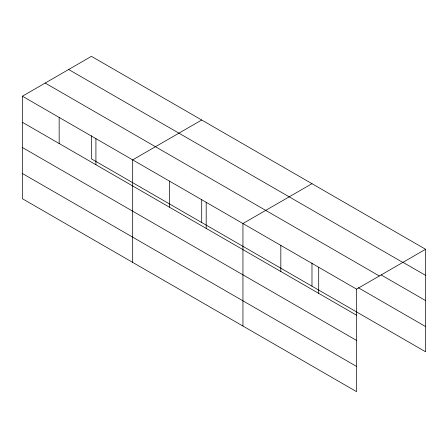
<?xml version="1.0" encoding="UTF-8"?>
<svg xmlns="http://www.w3.org/2000/svg" width="448" height="448" viewBox="0 0 448 448"><rect width="100%" height="100%" fill="white"/><g stroke="black" fill="none" stroke-linecap="round" stroke-linejoin="round"><path stroke-width="0.67" d="M22.4 96.208L356.569 289.134L356.569 391.653L22.4 198.722L22.4 96.208L91.431 56.347L425.6 249.278L425.6 351.792L91.431 158.866L91.431 135.688M201.706 120.014L132.675 159.874L132.675 262.388M311.982 183.68L242.95 223.541L242.95 326.054M356.569 289.134L425.6 249.278M402.758 262.181L425.6 275.369M68.65 69.502L402.819 262.433M381.114 274.91L425.6 300.591M45.181 83.054L379.35 275.985M358.271 287.7L425.6 326.575M22.4 122.298L356.569 315.224M22.4 147.515L356.569 340.446M22.4 173.499L356.569 366.43M318.696 267.271L318.696 293.362M311.982 263.021L311.982 286.199M280.823 245.403L280.823 271.494M206.192 202.317L206.192 228.407M201.706 199.354L201.706 222.533M169.434 181.093L169.434 207.183M95.917 138.65L95.917 164.741M59.158 117.426L59.158 143.517"/></g></svg>
